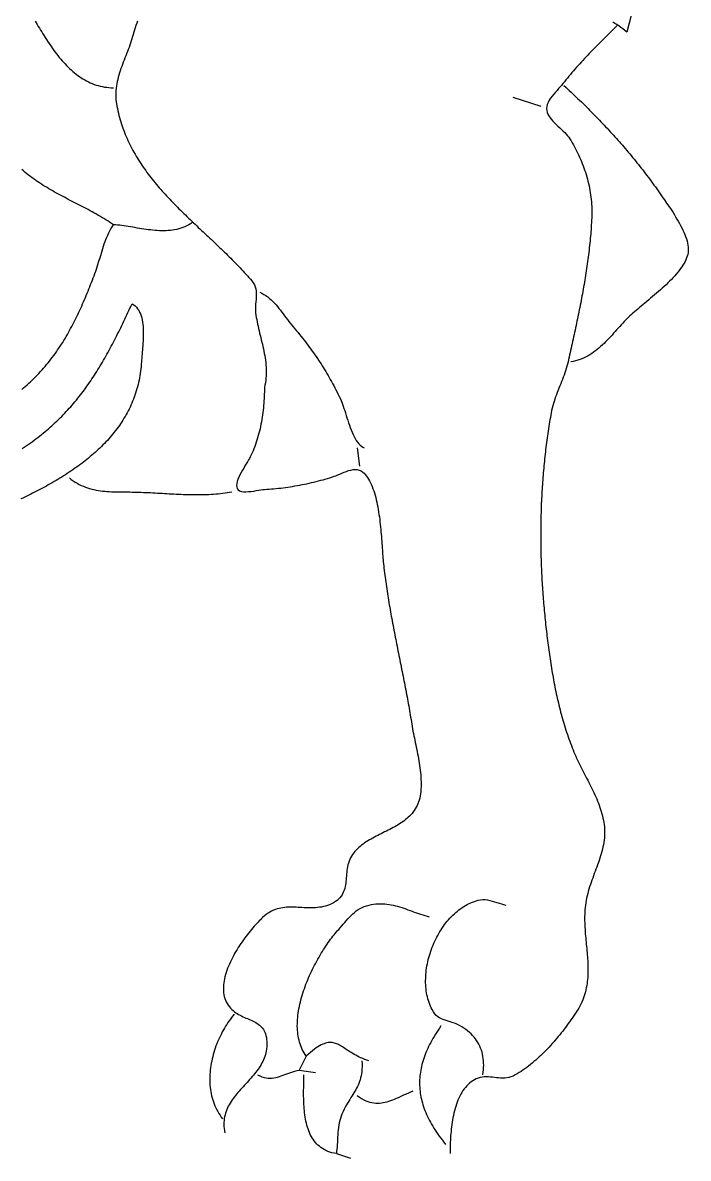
# Model space of a CAD drawing. Header units: millimetres. Extents: x 38 to 1443, y 33 to 1224.
# Drawn here: x 281.4 to 568, y 33.2 to 522.2 of the extents above; entities that cross this region are included whole.
import ezdxf

# ---------------------------------------------------------------- set-up
doc = ezdxf.new("R2010")
doc.units = ezdxf.units.MM
doc.layers.add('0_0_0', color=3, linetype='Continuous')

msp = doc.modelspace()

# ---------------------------------------------------------------- linework, layer by layer
at = {"layer": '0_0_0'}
for points in [[(545.52, 533.2), (541.52, 518.2), (540.68, 518.9), (539.83, 519.56), (538.98, 520.2), (538.13, 520.8), (537.28, 521.37), (536.42, 521.92), (535.57, 522.43)], [(286.75, 522.93), (287.22, 522.15), (287.69, 521.37), (288.16, 520.59), (288.64, 519.8), (289.13, 519.01), (289.62, 518.21), (290.12, 517.41), (290.62, 516.61), (291.13, 515.81), (291.64, 515.02), (292.16, 514.22), (292.69, 513.43), (293.23, 512.64), (293.77, 511.85), (294.32, 511.07), (294.88, 510.3), (295.45, 509.53), (296.02, 508.78), (296.6, 508.03), (297.2, 507.29), (297.8, 506.56), (298.41, 505.84), (299.03, 505.14), (299.66, 504.45), (300.31, 503.77), (300.96, 503.11), (301.62, 502.47), (302.3, 501.84), (302.98, 501.23), (303.68, 500.64), (304.39, 500.07), (305.12, 499.52), (305.85, 498.99), (306.6, 498.49), (307.36, 498.01), (308.13, 497.55), (308.92, 497.12), (309.72, 496.71), (310.54, 496.33), (311.37, 495.98), (312.21, 495.66), (313.07, 495.36), (313.95, 495.1), (314.84, 494.87), (315.75, 494.67), (316.67, 494.51), (317.61, 494.38), (318.56, 494.28), (319.53, 494.22), (320.52, 494.2)], [(330.83, 522.89), (330.52, 521.94), (330.22, 520.99), (329.92, 520.03), (329.63, 519.08), (329.34, 518.12), (329.05, 517.16), (328.77, 516.2), (328.49, 515.27), (328.2, 514.35), (327.88, 513.42), (327.56, 512.5), (327.22, 511.58), (326.88, 510.67), (326.53, 509.75), (326.17, 508.84), (325.81, 507.92), (325.46, 507.01), (325.1, 506.1), (324.75, 505.18), (324.41, 504.27), (324.07, 503.35), (323.75, 502.43), (323.44, 501.51), (323.14, 500.59), (322.86, 499.67), (322.6, 498.74), (322.37, 497.8), (322.16, 496.87), (321.97, 495.93), (321.81, 494.98), (321.69, 494.03), (321.59, 493.07), (321.54, 492.11), (321.51, 491.14), (321.53, 490.17), (321.59, 489.19), (321.7, 488.2), (321.85, 487.2), (322.03, 486.21), (322.22, 485.22), (322.43, 484.24), (322.66, 483.27), (322.9, 482.31), (323.15, 481.36), (323.41, 480.42), (323.69, 479.49), (323.98, 478.56), (324.29, 477.64), (324.61, 476.73), (324.94, 475.83), (325.28, 474.94), (325.63, 474.06), (326, 473.18), (326.38, 472.31), (326.77, 471.44), (327.17, 470.59), (327.58, 469.74), (328, 468.9), (328.44, 468.06), (328.88, 467.23), (329.33, 466.41), (329.8, 465.6), (330.27, 464.79), (330.76, 463.98), (331.25, 463.19), (331.75, 462.4), (332.26, 461.61), (332.78, 460.83), (333.31, 460.06), (333.85, 459.29), (334.4, 458.52), (334.95, 457.76), (335.51, 457.01), (336.08, 456.26), (336.66, 455.52), (337.24, 454.78), (337.83, 454.04), (338.43, 453.31), (339.03, 452.59), (339.64, 451.86), (340.26, 451.14), (340.88, 450.43), (341.51, 449.72), (342.14, 449.01), (342.78, 448.31), (343.42, 447.61), (344.07, 446.91), (344.73, 446.21), (345.39, 445.52), (346.05, 444.83), (346.71, 444.15), (347.38, 443.46), (348.06, 442.78), (348.74, 442.1), (349.42, 441.42), (350.1, 440.75), (350.79, 440.07), (351.48, 439.4), (352.17, 438.73), (352.86, 438.06), (353.56, 437.4), (354.26, 436.73), (354.96, 436.06), (355.66, 435.4), (356.36, 434.74), (357.06, 434.07), (357.77, 433.41), (358.47, 432.75), (359.18, 432.09), (359.88, 431.42), (360.59, 430.76), (361.29, 430.1), (362, 429.44), (362.7, 428.78), (363.41, 428.11), (364.11, 427.45), (364.81, 426.79), (365.51, 426.12), (366.21, 425.45), (366.9, 424.79), (367.59, 424.12), (368.29, 423.45), (368.98, 422.78), (369.66, 422.1), (370.35, 421.43), (371.03, 420.75), (371.7, 420.07), (372.38, 419.39), (373.05, 418.71), (373.71, 418.02), (374.37, 417.33), (375.03, 416.64), (375.68, 415.94), (376.33, 415.25), (376.98, 414.55), (377.61, 413.84), (378.25, 413.14), (378.87, 412.42), (379.5, 411.71), (380.11, 410.99), (380.74, 410.16), (381.22, 409.3), (381.57, 408.44), (381.81, 407.55), (381.95, 406.65), (382.02, 405.74), (382.02, 404.82), (381.97, 403.89), (381.9, 402.95), (381.81, 402.01), (381.72, 401.05), (381.66, 400.09), (381.62, 399.13), (381.64, 398.17), (381.73, 397.2), (381.87, 396.25), (382.02, 395.3), (382.2, 394.35), (382.38, 393.39), (382.58, 392.43), (382.79, 391.47), (383.01, 390.51), (383.24, 389.54), (383.47, 388.57), (383.7, 387.6), (383.94, 386.63), (384.17, 385.66), (384.4, 384.69), (384.63, 383.71), (384.85, 382.74), (385.07, 381.76), (385.27, 380.78), (385.46, 379.81), (385.64, 378.83), (385.8, 377.85), (385.94, 376.87), (386.06, 375.9), (386.16, 374.92), (386.24, 373.94), (386.29, 372.97), (386.31, 371.99), (386.3, 371.02), (386.26, 370.04), (386.19, 369.07), (386.08, 368.1), (385.94, 367.13), (385.75, 366.17), (385.52, 365.2)], [(537.52, 521.2), (536.8, 520.48), (536.08, 519.76), (535.37, 519.04), (534.65, 518.33), (533.93, 517.61), (533.21, 516.89), (532.49, 516.17), (531.78, 515.45), (531.06, 514.73), (530.35, 514.01), (529.64, 513.29), (528.93, 512.57), (528.22, 511.85), (527.52, 511.12), (526.81, 510.39), (526.11, 509.67), (525.41, 508.93), (524.72, 508.2), (524.02, 507.47), (523.33, 506.73), (522.64, 505.99), (521.96, 505.24), (521.28, 504.49), (520.6, 503.74), (519.92, 502.99), (519.25, 502.23), (518.58, 501.47), (517.92, 500.7), (517.26, 499.93), (516.61, 499.15), (515.96, 498.37), (515.31, 497.59), (514.67, 496.8), (514.04, 496), (513.41, 495.2), (512.85, 494.52), (512.21, 493.8), (511.53, 493.03), (510.82, 492.24), (510.11, 491.41), (509.42, 490.56), (508.77, 489.69), (508.19, 488.81), (507.7, 487.91), (507.33, 487.01), (507.09, 486.1), (507.02, 485.2), (507.1, 484.39), (507.31, 483.59), (507.63, 482.81), (508.04, 482.04), (508.55, 481.28), (509.12, 480.54), (509.76, 479.8), (510.45, 479.07), (511.17, 478.36), (511.91, 477.65), (512.66, 476.95), (513.41, 476.25), (514.14, 475.57), (514.84, 474.88), (515.5, 474.21), (516.1, 473.53), (516.64, 472.86), (517.09, 472.2), (517.59, 471.36), (518.09, 470.52), (518.57, 469.67), (519.04, 468.8), (519.5, 467.93), (519.95, 467.05), (520.39, 466.15), (520.81, 465.25), (521.22, 464.34), (521.62, 463.43), (522.01, 462.5), (522.38, 461.57), (522.74, 460.64), (523.08, 459.69), (523.41, 458.74), (523.73, 457.79), (524.03, 456.83), (524.31, 455.87), (524.58, 454.9), (524.83, 453.93), (525.07, 452.95), (525.29, 451.98), (525.49, 451), (525.68, 450.02), (525.85, 449.03), (526, 448.05), (526.13, 447.06), (526.24, 446.08), (526.34, 445.09), (526.41, 444.11), (526.47, 443.12), (526.5, 442.14), (526.52, 441.16), (526.51, 440.18), (526.49, 439.2), (526.45, 438.2), (526.4, 437.2), (526.35, 436.2), (526.29, 435.21), (526.23, 434.21), (526.16, 433.21), (526.08, 432.22), (526.01, 431.22), (525.92, 430.22), (525.83, 429.23), (525.74, 428.24), (525.64, 427.24), (525.54, 426.25), (525.43, 425.26), (525.32, 424.26), (525.2, 423.27), (525.08, 422.28), (524.95, 421.29), (524.82, 420.3), (524.69, 419.31), (524.55, 418.32), (524.41, 417.33), (524.26, 416.34), (524.11, 415.36), (523.96, 414.37), (523.81, 413.38), (523.65, 412.4), (523.48, 411.41), (523.32, 410.42), (523.15, 409.44), (522.98, 408.45), (522.8, 407.47), (522.63, 406.49), (522.45, 405.5), (522.26, 404.52), (522.08, 403.54), (521.89, 402.56), (521.7, 401.58), (521.51, 400.59), (521.31, 399.61), (521.12, 398.63), (520.92, 397.65), (520.72, 396.67), (520.52, 395.7), (520.32, 394.72), (520.11, 393.74), (519.91, 392.76), (519.7, 391.78), (519.49, 390.81), (519.28, 389.83), (519.07, 388.86), (518.86, 387.88), (518.65, 386.9), (518.43, 385.93), (518.22, 384.95), (518.01, 383.98), (517.79, 383.01), (517.58, 382.03), (517.36, 381.06), (517.15, 380.09), (516.93, 379.12), (516.72, 378.14), (516.5, 377.17), (516.29, 376.2), (516.06, 375.23), (515.8, 374.26), (515.52, 373.3), (515.22, 372.35), (514.9, 371.4), (514.56, 370.46), (514.21, 369.52), (513.85, 368.58), (513.48, 367.65), (513.11, 366.71), (512.73, 365.78), (512.36, 364.84), (511.98, 363.9), (511.62, 362.96), (511.26, 362.02), (510.91, 361.07), (510.57, 360.11), (510.25, 359.15), (509.95, 358.18), (509.67, 357.2), (509.42, 356.21), (509.19, 355.21), (508.99, 354.2), (508.81, 353.22), (508.64, 352.24), (508.47, 351.26), (508.31, 350.28), (508.15, 349.3), (507.99, 348.31), (507.83, 347.33), (507.68, 346.34), (507.54, 345.35), (507.4, 344.36), (507.26, 343.38), (507.12, 342.38), (506.99, 341.39), (506.86, 340.4), (506.74, 339.41), (506.61, 338.41), (506.5, 337.42), (506.38, 336.42), (506.27, 335.43), (506.16, 334.43), (506.06, 333.43), (505.96, 332.43), (505.86, 331.43), (505.77, 330.43), (505.68, 329.43), (505.59, 328.43), (505.51, 327.43), (505.43, 326.42), (505.35, 325.42), (505.28, 324.42), (505.21, 323.41), (505.14, 322.41), (505.08, 321.4), (505.02, 320.4), (504.96, 319.39), (504.91, 318.38), (504.85, 317.38), (504.81, 316.37), (504.76, 315.36), (504.72, 314.35), (504.69, 313.34), (504.65, 312.33), (504.62, 311.33), (504.59, 310.32), (504.57, 309.31), (504.55, 308.3), (504.53, 307.29), (504.51, 306.28), (504.5, 305.27), (504.49, 304.26), (504.48, 303.25), (504.48, 302.24), (504.48, 301.23), (504.48, 300.22), (504.49, 299.21), (504.5, 298.2), (504.51, 297.19), (504.52, 296.18), (504.54, 295.17), (504.56, 294.16), (504.59, 293.15), (504.61, 292.14), (504.64, 291.13), (504.68, 290.12), (504.71, 289.12), (504.75, 288.11), (504.79, 287.1), (504.83, 286.09), (504.88, 285.09), (504.93, 284.08), (504.98, 283.07), (505.04, 282.07), (505.1, 281.06), (505.16, 280.06), (505.22, 279.05), (505.29, 278.05), (505.36, 277.05), (505.43, 276.04), (505.5, 275.04), (505.58, 274.04), (505.66, 273.04), (505.74, 272.04), (505.83, 271.04), (505.92, 270.04), (506.01, 269.04), (506.1, 268.05), (506.2, 267.05), (506.3, 266.06), (506.4, 265.06), (506.5, 264.07), (506.61, 263.07), (506.72, 262.08), (506.83, 261.09), (506.94, 260.1), (507.06, 259.11), (507.18, 258.12), (507.3, 257.14), (507.42, 256.15), (507.55, 255.17), (507.68, 254.18), (507.81, 253.2), (507.94, 252.2), (508.08, 251.2), (508.22, 250.2), (508.37, 249.2), (508.52, 248.21), (508.67, 247.21), (508.82, 246.21), (508.98, 245.21), (509.14, 244.21), (509.31, 243.21), (509.48, 242.21), (509.65, 241.21), (509.83, 240.22), (510.01, 239.22), (510.2, 238.22), (510.39, 237.23), (510.58, 236.24), (510.78, 235.24), (510.99, 234.25), (511.2, 233.26), (511.41, 232.27), (511.63, 231.28), (511.86, 230.29), (512.09, 229.31), (512.33, 228.32), (512.57, 227.34), (512.82, 226.36), (513.07, 225.38), (513.33, 224.4), (513.6, 223.43), (513.87, 222.45), (514.15, 221.48), (514.44, 220.51), (514.73, 219.54), (515.03, 218.58), (515.33, 217.62), (515.65, 216.66), (515.97, 215.7), (516.29, 214.74), (516.63, 213.79), (516.97, 212.84), (517.32, 211.89), (517.68, 210.95), (518.04, 210.01), (518.42, 209.07), (518.8, 208.13), (519.19, 207.2), (519.56, 206.35), (519.94, 205.5), (520.34, 204.64), (520.74, 203.79), (521.16, 202.93), (521.59, 202.07), (522.03, 201.2), (522.47, 200.34), (522.92, 199.47), (523.37, 198.6), (523.82, 197.73), (524.28, 196.85), (524.73, 195.97), (525.18, 195.09), (525.63, 194.21), (526.08, 193.33), (526.52, 192.44), (526.95, 191.55), (527.38, 190.65), (527.79, 189.76), (528.2, 188.86), (528.59, 187.96), (528.96, 187.05), (529.32, 186.14), (529.67, 185.23), (530, 184.32), (530.3, 183.4), (530.59, 182.48), (530.85, 181.56), (531.1, 180.63), (531.31, 179.7), (531.5, 178.77), (531.66, 177.83), (531.8, 176.89), (531.9, 175.94), (531.97, 175), (532.01, 174.04), (532.01, 173.09), (531.98, 172.13), (531.91, 171.17), (531.8, 170.2), (531.66, 169.21), (531.49, 168.23), (531.28, 167.25), (531.06, 166.28), (530.81, 165.31), (530.54, 164.35), (530.26, 163.39), (529.96, 162.43), (529.64, 161.48), (529.32, 160.53), (528.98, 159.58), (528.64, 158.63), (528.29, 157.68), (527.93, 156.73), (527.58, 155.79), (527.23, 154.84), (526.88, 153.89), (526.54, 152.94), (526.2, 151.98), (525.88, 151.03), (525.56, 150.07), (525.26, 149.1), (524.98, 148.13), (524.72, 147.16), (524.47, 146.18), (524.25, 145.2), (524.05, 144.21), (523.88, 143.22), (523.74, 142.21), (523.63, 141.2), (523.55, 140.24), (523.49, 139.28), (523.45, 138.33), (523.42, 137.38), (523.42, 136.43), (523.42, 135.49), (523.44, 134.55), (523.48, 133.62), (523.52, 132.69), (523.57, 131.76), (523.63, 130.83), (523.7, 129.91), (523.78, 128.99), (523.86, 128.08), (523.95, 127.16), (524.03, 126.25), (524.12, 125.35), (524.21, 124.44), (524.3, 123.54), (524.38, 122.63), (524.47, 121.74), (524.54, 120.84), (524.61, 119.94), (524.68, 119.05), (524.73, 118.16), (524.78, 117.27), (524.81, 116.38), (524.84, 115.49), (524.85, 114.6), (524.84, 113.72), (524.82, 112.83), (524.78, 111.95), (524.73, 111.07), (524.65, 110.19), (524.55, 109.31), (524.44, 108.42), (524.29, 107.54), (524.13, 106.66), (523.94, 105.78), (523.72, 104.9), (523.47, 104.03), (523.2, 103.15), (522.89, 102.26), (522.56, 101.38), (522.19, 100.5), (521.78, 99.62), (521.35, 98.74), (520.87, 97.86), (520.36, 96.97), (519.8, 96.09), (519.21, 95.2), (518.65, 94.4), (518.09, 93.6), (517.52, 92.79), (516.94, 91.99), (516.36, 91.19), (515.76, 90.39), (515.17, 89.59), (514.56, 88.8), (513.95, 88.01), (513.32, 87.22), (512.7, 86.43), (512.06, 85.65), (511.42, 84.88), (510.77, 84.11), (510.11, 83.34), (509.44, 82.58), (508.77, 81.83), (508.08, 81.09), (507.39, 80.35), (506.7, 79.63), (505.99, 78.91), (505.27, 78.2), (504.55, 77.5), (503.82, 76.82), (503.08, 76.14), (502.33, 75.48), (501.58, 74.82), (500.81, 74.18), (500.04, 73.56), (499.25, 72.94), (498.46, 72.34), (497.66, 71.76), (496.85, 71.19), (496.03, 70.64), (495.21, 70.1), (494.37, 69.58), (493.52, 69.08), (492.6, 68.6), (491.69, 68.24), (490.79, 67.98), (489.89, 67.82), (489, 67.72), (488.11, 67.7), (487.22, 67.72), (486.34, 67.78), (485.46, 67.87), (484.58, 67.97), (483.71, 68.07), (482.83, 68.16), (481.95, 68.22), (481.07, 68.24), (480.19, 68.21), (479.31, 68.11), (478.42, 67.94), (477.52, 67.67), (476.72, 67.36), (475.95, 66.99), (475.22, 66.57), (474.52, 66.1), (473.86, 65.58), (473.23, 65.01), (472.62, 64.4), (472.06, 63.75), (471.52, 63.07), (471.01, 62.34), (470.52, 61.59), (470.07, 60.8), (469.64, 59.98), (469.24, 59.13), (468.87, 58.26), (468.52, 57.37), (468.19, 56.46), (467.89, 55.53), (467.61, 54.58), (467.35, 53.62), (467.11, 52.65), (466.9, 51.68), (466.7, 50.69), (466.52, 49.7), (466.36, 48.71), (466.21, 47.72), (466.08, 46.73), (465.97, 45.75), (465.87, 44.78), (465.78, 43.81), (465.71, 42.86), (465.65, 41.92), (465.6, 41), (465.57, 40.09), (465.54, 39.21), (465.52, 38.35), (465.51, 37.52), (465.51, 36.72), (465.51, 35.94), (465.52, 35.2)], [(514.52, 495.2), (515.29, 494.48), (516.05, 493.76), (516.81, 493.05), (517.56, 492.33), (518.31, 491.62), (519.06, 490.91), (519.8, 490.2), (520.53, 489.49), (521.26, 488.78), (521.99, 488.07), (522.71, 487.36), (523.43, 486.65), (524.15, 485.95), (524.86, 485.24), (525.57, 484.53), (526.27, 483.82), (526.97, 483.12), (527.67, 482.41), (528.36, 481.7), (529.05, 480.99), (529.74, 480.28), (530.42, 479.57), (531.1, 478.86), (531.77, 478.15), (532.45, 477.43), (533.12, 476.72), (533.78, 476), (534.45, 475.28), (535.11, 474.56), (535.77, 473.84), (536.42, 473.11), (537.07, 472.39), (537.72, 471.66), (538.37, 470.92), (539.01, 470.19), (539.65, 469.45), (540.29, 468.71), (540.93, 467.97), (541.57, 467.23), (542.2, 466.48), (542.83, 465.72), (543.46, 464.97), (544.08, 464.21), (544.71, 463.45), (545.33, 462.68), (545.95, 461.91), (546.57, 461.13), (547.18, 460.35), (547.8, 459.57), (548.41, 458.78), (549.02, 457.99), (549.63, 457.19), (550.24, 456.39), (550.85, 455.58), (551.45, 454.77), (552.06, 453.95), (552.66, 453.13), (553.26, 452.3), (553.87, 451.46), (554.47, 450.62), (555.07, 449.78), (555.66, 448.92), (556.26, 448.07), (556.86, 447.2), (557.28, 446.59), (557.73, 445.94), (558.21, 445.25), (558.72, 444.52), (559.24, 443.75), (559.78, 442.96), (560.34, 442.13), (560.9, 441.28), (561.47, 440.41), (562.04, 439.51), (562.6, 438.6), (563.16, 437.67), (563.71, 436.74), (564.24, 435.79), (564.75, 434.84), (565.24, 433.88), (565.71, 432.92), (566.14, 431.97), (566.54, 431.02), (566.9, 430.08), (567.22, 429.15), (567.49, 428.24), (567.71, 427.34), (567.88, 426.46), (567.99, 425.61), (568.04, 424.78), (568.02, 423.97), (567.94, 423.2), (567.78, 422.44), (567.57, 421.68), (567.31, 420.92), (566.99, 420.15), (566.63, 419.38), (566.21, 418.61), (565.75, 417.84), (565.25, 417.06), (564.71, 416.29), (564.13, 415.51), (563.52, 414.74), (562.87, 413.96), (562.2, 413.19), (561.5, 412.42), (560.77, 411.65), (560.02, 410.89), (559.25, 410.13), (558.46, 409.37), (557.66, 408.62), (556.84, 407.87), (556.02, 407.13), (555.19, 406.4), (554.35, 405.67), (553.51, 404.96), (552.67, 404.24), (551.84, 403.54), (551.01, 402.85), (550.18, 402.17), (549.37, 401.49), (548.57, 400.83), (547.78, 400.18), (547.02, 399.54), (546.27, 398.91), (545.54, 398.3), (544.84, 397.7), (544.17, 397.11), (543.53, 396.54), (542.92, 395.98), (542.35, 395.44), (541.81, 394.92), (541.15, 394.24), (540.48, 393.55), (539.83, 392.85), (539.17, 392.13), (538.51, 391.4), (537.85, 390.67), (537.19, 389.93), (536.53, 389.19), (535.87, 388.45), (535.2, 387.71), (534.52, 386.98), (533.84, 386.25), (533.15, 385.53), (532.46, 384.81), (531.75, 384.11), (531.04, 383.43), (530.31, 382.76), (529.58, 382.11), (528.83, 381.48), (528.07, 380.88), (527.29, 380.3), (526.5, 379.74), (525.69, 379.22), (524.86, 378.73), (524.02, 378.27), (523.15, 377.85), (522.27, 377.47), (521.37, 377.12), (520.44, 376.82), (519.49, 376.57), (518.52, 376.36), (517.52, 376.2)], [(492.52, 490.2), (504.52, 486.2)], [(281.02, 364.26), (281.79, 364.92), (282.56, 365.59), (283.31, 366.26), (284.05, 366.94), (284.78, 367.61), (285.5, 368.28), (286.24, 369), (286.97, 369.73), (287.68, 370.46), (288.39, 371.2), (289.08, 371.94), (289.76, 372.69), (290.42, 373.44), (291.08, 374.2), (291.72, 374.97), (292.36, 375.74), (292.98, 376.52), (293.59, 377.3), (294.19, 378.09), (294.78, 378.88), (295.36, 379.67), (295.93, 380.48), (296.49, 381.28), (297.04, 382.1), (297.59, 382.91), (298.12, 383.74), (298.65, 384.56), (299.16, 385.4), (299.67, 386.23), (300.17, 387.07), (300.66, 387.92), (301.15, 388.77), (301.62, 389.62), (302.09, 390.48), (302.56, 391.35), (303.01, 392.22), (303.46, 393.09), (303.91, 393.96), (304.34, 394.85), (304.78, 395.73), (305.2, 396.62), (305.62, 397.51), (306.04, 398.41), (306.45, 399.31), (306.85, 400.21), (307.25, 401.12), (307.65, 402.03), (308.04, 402.95), (308.43, 403.87), (308.82, 404.79), (309.2, 405.72), (309.58, 406.65), (309.96, 407.58), (310.33, 408.52), (310.7, 409.46), (311.07, 410.4), (311.44, 411.34), (311.8, 412.29), (312.16, 413.25), (312.52, 414.2), (312.87, 415.15), (313.2, 416.1), (313.52, 417.07), (313.83, 418.05), (314.13, 419.03), (314.43, 420.02), (314.73, 421.02), (315.02, 422.01), (315.32, 423.01), (315.62, 424), (315.93, 425), (316.25, 425.98), (316.58, 426.96), (316.93, 427.94), (317.3, 428.9), (317.68, 429.85), (318.08, 430.78), (318.51, 431.7), (318.97, 432.61), (319.46, 433.49), (319.97, 434.36), (320.52, 435.2), (319.7, 435.76), (318.86, 436.3), (318.03, 436.84), (317.19, 437.36), (316.35, 437.88), (315.51, 438.38), (314.67, 438.88), (313.82, 439.37), (312.97, 439.85), (312.13, 440.33), (311.28, 440.8), (310.43, 441.26), (309.57, 441.72), (308.72, 442.17), (307.87, 442.62), (307.02, 443.07), (306.17, 443.51), (305.31, 443.95), (304.46, 444.39), (303.61, 444.83), (302.76, 445.27), (301.92, 445.7), (301.07, 446.14), (300.22, 446.58), (299.38, 447.02), (298.54, 447.47), (297.7, 447.92), (296.87, 448.37), (296.03, 448.82), (295.2, 449.28), (294.37, 449.74), (293.55, 450.21), (292.73, 450.69), (291.91, 451.17), (291.1, 451.67), (290.29, 452.16), (289.49, 452.67), (288.69, 453.19), (287.9, 453.72), (287.11, 454.25), (286.32, 454.8), (285.54, 455.36), (284.77, 455.93), (284, 456.52), (283.24, 457.12), (282.49, 457.73), (281.74, 458.35), (281, 459)], [(354.52, 436.2), (353.72, 435.65), (352.91, 435.16), (352.08, 434.72), (351.24, 434.32), (350.38, 433.97), (349.51, 433.67), (348.63, 433.4), (347.74, 433.18), (346.84, 433), (345.93, 432.85), (345.01, 432.74), (344.09, 432.66), (343.15, 432.61), (342.21, 432.59), (341.27, 432.59), (340.32, 432.62), (339.36, 432.67), (338.41, 432.74), (337.45, 432.83), (336.48, 432.94), (335.52, 433.06), (334.56, 433.19), (333.59, 433.33), (332.63, 433.48), (331.67, 433.63), (330.71, 433.79), (329.75, 433.95), (328.8, 434.11), (327.85, 434.27), (326.91, 434.42), (325.97, 434.57), (325.04, 434.71), (324.12, 434.83), (323.21, 434.95), (322.3, 435.05), (321.41, 435.14), (320.52, 435.2)], [(383.52, 406.2), (384.44, 405.74), (385.31, 405.23), (386.15, 404.68), (386.95, 404.1), (387.71, 403.47), (388.45, 402.82), (389.16, 402.14), (389.84, 401.43), (390.51, 400.7), (391.15, 399.95), (391.78, 399.18), (392.4, 398.4), (393.01, 397.61), (393.61, 396.81), (394.21, 396.01), (394.81, 395.2), (395.41, 394.39), (396.02, 393.59), (396.63, 392.8), (397.26, 392.01), (397.9, 391.24), (398.61, 390.4), (399.3, 389.57), (399.99, 388.75), (400.65, 387.93), (401.31, 387.12), (401.95, 386.32), (402.59, 385.52), (403.21, 384.72), (403.81, 383.93), (404.41, 383.14), (405, 382.35), (405.58, 381.57), (406.15, 380.78), (406.71, 380), (407.27, 379.21), (407.81, 378.42), (408.35, 377.63), (408.88, 376.84), (409.4, 376.04), (409.92, 375.24), (410.43, 374.43), (410.94, 373.62), (411.44, 372.8), (411.94, 371.97), (412.44, 371.14), (412.93, 370.29), (413.41, 369.44), (413.9, 368.57), (414.38, 367.7), (414.86, 366.81), (415.35, 365.91), (415.83, 365), (416.3, 364.07), (416.78, 363.13), (417.26, 362.17), (417.75, 361.19), (418.23, 360.2), (418.54, 359.52), (418.85, 358.76), (419.15, 357.94), (419.46, 357.06), (419.77, 356.13), (420.08, 355.16), (420.4, 354.15), (420.72, 353.12), (421.05, 352.07), (421.39, 351.01), (421.74, 349.95), (422.1, 348.89), (422.48, 347.85), (422.87, 346.83), (423.27, 345.83), (423.7, 344.88), (424.14, 343.96), (424.6, 343.1), (425.09, 342.3), (425.59, 341.57), (426.12, 340.91), (426.68, 340.34), (427.27, 339.86), (427.88, 339.48), (428.52, 339.2)], [(281.17, 338.8), (282.05, 339.38), (282.93, 339.97), (283.79, 340.56), (284.64, 341.16), (285.48, 341.76), (286.31, 342.37), (287.12, 342.98), (287.93, 343.59), (288.73, 344.21), (289.52, 344.83), (290.29, 345.46), (291.06, 346.1), (291.82, 346.73), (292.57, 347.38), (293.31, 348.02), (294.03, 348.67), (294.75, 349.33), (295.47, 349.99), (296.17, 350.66), (296.86, 351.33), (297.55, 352), (298.22, 352.68), (298.89, 353.36), (299.55, 354.05), (300.2, 354.74), (300.85, 355.44), (301.48, 356.15), (302.11, 356.85), (302.73, 357.56), (303.35, 358.28), (303.95, 359), (304.55, 359.73), (305.15, 360.46), (305.73, 361.2), (306.31, 361.94), (306.89, 362.68), (307.45, 363.43), (308.02, 364.18), (308.57, 364.94), (309.12, 365.71), (309.67, 366.48), (310.2, 367.25), (310.74, 368.03), (311.27, 368.81), (311.79, 369.6), (312.31, 370.39), (312.82, 371.19), (313.33, 371.99), (313.83, 372.8), (314.34, 373.61), (314.83, 374.43), (315.32, 375.25), (315.81, 376.08), (316.3, 376.91), (316.78, 377.74), (317.25, 378.58), (317.73, 379.43), (318.2, 380.28), (318.67, 381.14), (319.13, 382), (319.6, 382.86), (320.06, 383.73), (320.52, 384.61), (320.97, 385.49), (321.43, 386.37), (321.88, 387.26), (322.33, 388.16), (322.78, 389.06), (323.22, 389.96), (323.67, 390.87), (324.11, 391.78), (324.56, 392.7), (325, 393.63), (325.44, 394.56), (325.88, 395.49), (326.32, 396.43), (326.76, 397.37), (327.2, 398.32), (327.64, 399.28), (328.08, 400.24), (328.52, 401.2), (329.23, 400.76), (329.86, 400.25), (330.43, 399.67), (330.94, 399.04), (331.39, 398.35), (331.79, 397.61), (332.13, 396.82), (332.43, 395.99), (332.67, 395.12), (332.88, 394.21), (333.04, 393.28), (333.17, 392.32), (333.27, 391.34), (333.33, 390.34), (333.37, 389.33), (333.37, 388.31), (333.36, 387.29), (333.33, 386.26), (333.28, 385.24), (333.22, 384.23), (333.15, 383.23), (333.07, 382.25), (332.99, 381.29), (332.9, 380.35), (332.82, 379.44), (332.74, 378.57), (332.67, 377.74), (332.61, 376.95), (332.56, 376.2), (332.49, 375.17), (332.41, 374.16), (332.31, 373.15), (332.19, 372.15), (332.05, 371.17), (331.9, 370.19), (331.73, 369.22), (331.54, 368.27), (331.34, 367.32), (331.12, 366.38), (330.88, 365.45), (330.63, 364.53), (330.36, 363.62), (330.07, 362.72), (329.77, 361.83), (329.46, 360.95), (329.13, 360.08), (328.78, 359.21), (328.42, 358.36), (328.05, 357.51), (327.66, 356.68), (327.26, 355.85), (326.85, 355.03), (326.42, 354.22), (325.98, 353.42), (325.52, 352.62), (325.05, 351.84), (324.57, 351.06), (324.08, 350.29), (323.57, 349.53), (323.06, 348.78), (322.53, 348.03), (321.99, 347.3), (321.44, 346.57), (320.87, 345.85), (320.3, 345.14), (319.71, 344.43), (319.12, 343.73), (318.51, 343.04), (317.9, 342.36), (317.27, 341.69), (316.64, 341.02), (315.99, 340.36), (315.34, 339.71), (314.68, 339.06), (314, 338.42), (313.32, 337.79), (312.63, 337.17), (311.94, 336.55), (311.23, 335.94), (310.52, 335.34), (309.8, 334.74), (309.07, 334.15), (308.34, 333.56), (307.6, 332.99), (306.85, 332.42), (306.09, 331.85), (305.33, 331.29), (304.56, 330.74), (303.79, 330.19), (303.01, 329.65), (302.23, 329.12), (301.44, 328.59), (300.64, 328.07), (299.85, 327.55), (299.04, 327.04), (298.23, 326.54), (297.42, 326.04), (296.6, 325.54), (295.78, 325.05), (294.96, 324.57), (294.13, 324.09), (293.3, 323.62), (292.47, 323.15), (291.63, 322.69), (290.8, 322.23), (289.96, 321.78), (289.11, 321.33), (288.27, 320.89), (287.42, 320.45), (286.58, 320.02), (285.73, 319.59), (284.88, 319.17), (284.03, 318.75), (283.18, 318.33), (282.32, 317.92), (281.47, 317.51), (280.62, 317.11)], [(385.52, 365.2), (385.52, 364.24), (385.5, 363.26), (385.48, 362.29), (385.44, 361.3), (385.39, 360.31), (385.33, 359.32), (385.26, 358.32), (385.17, 357.33), (385.08, 356.33), (384.97, 355.32), (384.85, 354.32), (384.71, 353.32), (384.57, 352.32), (384.4, 351.32), (384.23, 350.32), (384.04, 349.32), (383.84, 348.33), (383.62, 347.34), (383.39, 346.36), (383.14, 345.39), (382.88, 344.41), (382.61, 343.45), (382.31, 342.49), (382.01, 341.55), (381.68, 340.61), (381.34, 339.68), (380.98, 338.76), (380.61, 337.85), (380.22, 336.96), (379.81, 336.07), (379.39, 335.2), (379.07, 334.61), (378.67, 333.92), (378.21, 333.14), (377.69, 332.3), (377.15, 331.4), (376.59, 330.45), (376.03, 329.47), (375.48, 328.48), (374.98, 327.49), (374.52, 326.5), (374.13, 325.54), (373.83, 324.62), (373.62, 323.75), (373.53, 322.94), (373.58, 322.21), (373.78, 321.57), (374.19, 321.02), (374.81, 320.63), (375.6, 320.38), (376.52, 320.25), (377.54, 320.22), (378.64, 320.27), (379.77, 320.38), (380.91, 320.54), (382.02, 320.72), (383.07, 320.89), (384.02, 321.05), (384.85, 321.18), (385.52, 321.24), (386.51, 321.29), (387.5, 321.36), (388.5, 321.43), (389.5, 321.52), (390.51, 321.61), (391.52, 321.72), (392.54, 321.83), (393.55, 321.96), (394.57, 322.09), (395.6, 322.24), (396.62, 322.39), (397.64, 322.55), (398.67, 322.72), (399.69, 322.9), (400.71, 323.09), (401.73, 323.29), (402.75, 323.49), (403.77, 323.7), (404.78, 323.93), (405.79, 324.16), (406.79, 324.39), (407.79, 324.64), (408.78, 324.89), (409.77, 325.15), (410.75, 325.42), (411.72, 325.7), (412.69, 325.98), (413.64, 326.27), (414.59, 326.57), (415.52, 326.88), (416.29, 327.15), (417.12, 327.49), (417.99, 327.86), (418.9, 328.25), (419.84, 328.63), (420.8, 328.99), (421.76, 329.31), (422.72, 329.57), (423.67, 329.75), (424.59, 329.82), (425.49, 329.77), (426.34, 329.58), (427.14, 329.23), (427.88, 328.7), (428.42, 328.17), (428.95, 327.6), (429.44, 326.98), (429.92, 326.32), (430.36, 325.61), (430.79, 324.87), (431.19, 324.09), (431.57, 323.27), (431.93, 322.43), (432.27, 321.55), (432.59, 320.64), (432.89, 319.71), (433.17, 318.75), (433.44, 317.77), (433.69, 316.77), (433.92, 315.76), (434.14, 314.73), (434.34, 313.68), (434.53, 312.62), (434.7, 311.56), (434.86, 310.49), (435.02, 309.41), (435.16, 308.33), (435.29, 307.25), (435.41, 306.17), (435.52, 305.1), (435.62, 304.03), (435.72, 302.97), (435.81, 301.92), (435.89, 300.89), (435.97, 299.86), (436.04, 298.86), (436.11, 297.87), (436.18, 296.91), (436.24, 295.96), (436.31, 295.05), (436.37, 294.16), (436.43, 293.3), (436.49, 292.47), (436.56, 291.68), (436.62, 290.92), (436.69, 290.2), (436.79, 289.22), (436.9, 288.25), (437.01, 287.27), (437.12, 286.29), (437.24, 285.31), (437.36, 284.33), (437.49, 283.35), (437.62, 282.37), (437.76, 281.38), (437.9, 280.4), (438.04, 279.42), (438.18, 278.43), (438.33, 277.45), (438.48, 276.46), (438.64, 275.47), (438.8, 274.49), (438.96, 273.5), (439.12, 272.51), (439.29, 271.53), (439.46, 270.54), (439.63, 269.55), (439.81, 268.56), (439.98, 267.57), (440.16, 266.58), (440.34, 265.59), (440.53, 264.6), (440.71, 263.61), (440.9, 262.62), (441.08, 261.63), (441.27, 260.64), (441.47, 259.65), (441.66, 258.66), (441.85, 257.66), (442.05, 256.67), (442.24, 255.68), (442.44, 254.69), (442.63, 253.7), (442.83, 252.71), (443.03, 251.72), (443.23, 250.73), (443.43, 249.74), (443.63, 248.74), (443.83, 247.75), (444.02, 246.76), (444.22, 245.77), (444.42, 244.78), (444.62, 243.79), (444.82, 242.81), (445.01, 241.82), (445.21, 240.83), (445.41, 239.84), (445.6, 238.85), (445.79, 237.87), (445.99, 236.88), (446.18, 235.89), (446.37, 234.91), (446.55, 233.92), (446.74, 232.94), (446.92, 231.95), (447.11, 230.97), (447.29, 229.99), (447.47, 229.01), (447.64, 228.02), (447.82, 227.04), (447.99, 226.06), (448.16, 225.08), (448.33, 224.11), (448.49, 223.13), (448.65, 222.15), (448.81, 221.18), (448.96, 220.2), (449.13, 219.19), (449.3, 218.18), (449.49, 217.17), (449.68, 216.17), (449.88, 215.18), (450.08, 214.19), (450.28, 213.2), (450.49, 212.21), (450.7, 211.23), (450.9, 210.25), (451.11, 209.26), (451.31, 208.28), (451.5, 207.3), (451.69, 206.32), (451.87, 205.33), (452.04, 204.35), (452.21, 203.36), (452.36, 202.37), (452.49, 201.38), (452.62, 200.38), (452.72, 199.38), (452.82, 198.37), (452.89, 197.36), (452.94, 196.34), (452.97, 195.32), (452.98, 194.29), (452.97, 193.25), (452.93, 192.2), (452.85, 191.18), (452.74, 190.19), (452.58, 189.25), (452.39, 188.34), (452.15, 187.48), (451.88, 186.65), (451.58, 185.85), (451.24, 185.09), (450.87, 184.36), (450.47, 183.67), (450.04, 183), (449.58, 182.36), (449.1, 181.74), (448.59, 181.16), (448.05, 180.59), (447.49, 180.05), (446.91, 179.53), (446.31, 179.03), (445.69, 178.55), (445.06, 178.08), (444.41, 177.63), (443.74, 177.2), (443.06, 176.78), (442.36, 176.37), (441.66, 175.97), (440.95, 175.58), (440.23, 175.2), (439.5, 174.82), (438.77, 174.45), (438.03, 174.08), (437.29, 173.71), (436.55, 173.35), (435.8, 172.98), (435.06, 172.61), (434.33, 172.24), (433.59, 171.86), (432.86, 171.48), (432.14, 171.09), (431.43, 170.69), (430.72, 170.28), (430.03, 169.86), (429.35, 169.43), (428.68, 168.98), (428.03, 168.52), (427.39, 168.03), (426.77, 167.53), (426.17, 167.02), (425.59, 166.47), (425.03, 165.91), (424.49, 165.32), (423.98, 164.71), (423.49, 164.07), (423.01, 163.35), (422.6, 162.61), (422.24, 161.87), (421.95, 161.1), (421.7, 160.33), (421.49, 159.55), (421.32, 158.77), (421.18, 157.98), (421.07, 157.18), (420.98, 156.39), (420.9, 155.59), (420.83, 154.8), (420.77, 154.01), (420.7, 153.22), (420.62, 152.44), (420.53, 151.67), (420.41, 150.91), (420.27, 150.17), (420.09, 149.43), (419.88, 148.72), (419.62, 148.02), (419.32, 147.33), (418.95, 146.67), (418.53, 146.03), (418.04, 145.42), (417.47, 144.83), (416.83, 144.27), (416.09, 143.73), (415.27, 143.23), (414.35, 142.76), (413.5, 142.39), (412.65, 142.07), (411.8, 141.81), (410.95, 141.59), (410.1, 141.41), (409.25, 141.27), (408.4, 141.17), (407.56, 141.09), (406.71, 141.05), (405.87, 141.03), (405.03, 141.03), (404.19, 141.05), (403.35, 141.08), (402.51, 141.11), (401.67, 141.16), (400.84, 141.21), (400.01, 141.25), (399.18, 141.29), (398.35, 141.32), (397.53, 141.34), (396.71, 141.34), (395.89, 141.32), (395.07, 141.28), (394.26, 141.21), (393.44, 141.11), (392.64, 140.97), (391.83, 140.79), (391.03, 140.58), (390.23, 140.31), (389.43, 140), (388.64, 139.63), (387.85, 139.21), (387.07, 138.72), (386.28, 138.17), (385.51, 137.55), (384.73, 136.86), (384.27, 136.41), (383.78, 135.93), (383.28, 135.42), (382.76, 134.88), (382.23, 134.31), (381.68, 133.71), (381.13, 133.09), (380.57, 132.44), (380, 131.77), (379.42, 131.07), (378.85, 130.35), (378.27, 129.61), (377.69, 128.85), (377.11, 128.08), (376.53, 127.28), (375.96, 126.47), (375.39, 125.65), (374.83, 124.81), (374.28, 123.96), (373.75, 123.1), (373.22, 122.22), (372.71, 121.34), (372.22, 120.45), (371.74, 119.56), (371.29, 118.66), (370.85, 117.75), (370.44, 116.84), (370.05, 115.93), (369.68, 115.02), (369.35, 114.11), (369.04, 113.2), (368.77, 112.3), (368.53, 111.39), (368.32, 110.5), (368.14, 109.6), (368.01, 108.72), (367.91, 107.85), (367.86, 106.98), (367.85, 106.13), (367.88, 105.28), (367.95, 104.45), (368.08, 103.64), (368.25, 102.84), (368.48, 102.06), (368.75, 101.29), (369.08, 100.55), (369.47, 99.82), (369.91, 99.12), (370.42, 98.44), (370.92, 97.84), (371.46, 97.3), (372.01, 96.79), (372.58, 96.33), (373.17, 95.9), (373.77, 95.51), (374.39, 95.14), (375.01, 94.8), (375.64, 94.48), (376.28, 94.18), (376.92, 93.89), (377.56, 93.61), (378.19, 93.34), (378.82, 93.07), (379.44, 92.8), (380.06, 92.52), (380.66, 92.24), (381.24, 91.94), (381.81, 91.63), (382.36, 91.29), (382.88, 90.94), (383.38, 90.55), (383.85, 90.14), (384.3, 89.69), (384.71, 89.2), (385.08, 88.67), (385.42, 88.09), (385.72, 87.47), (385.98, 86.78), (386.19, 86.05), (386.36, 85.25), (386.47, 84.38), (386.54, 83.45), (386.55, 82.44), (386.5, 81.36), (386.39, 80.2), (386.28, 79.4), (386.13, 78.62), (385.94, 77.86), (385.71, 77.1), (385.44, 76.37), (385.15, 75.65), (384.82, 74.94), (384.46, 74.24), (384.08, 73.55), (383.67, 72.87), (383.24, 72.21), (382.78, 71.55), (382.31, 70.9), (381.82, 70.25), (381.31, 69.61), (380.79, 68.98), (380.26, 68.36), (379.71, 67.73), (379.16, 67.11), (378.6, 66.5), (378.04, 65.88), (377.47, 65.26), (376.91, 64.65), (376.34, 64.03), (375.78, 63.42), (375.22, 62.8), (374.68, 62.17), (374.13, 61.55), (373.6, 60.91), (373.09, 60.28), (372.59, 59.63), (372.1, 58.98), (371.63, 58.32), (371.18, 57.66), (370.76, 56.98), (370.36, 56.29), (369.98, 55.59), (369.64, 54.88), (369.32, 54.16), (369.03, 53.42), (368.78, 52.67), (368.56, 51.9), (368.38, 51.12), (368.24, 50.32), (368.14, 49.51), (368.09, 48.67), (368.08, 47.82), (368.11, 46.95), (368.2, 46.05), (368.34, 45.14), (368.52, 44.2)], [(425.52, 339.2), (426.52, 331.2)], [(301.52, 326.2), (302.36, 325.54), (303.21, 324.94), (304.06, 324.38), (304.92, 323.86), (305.79, 323.39), (306.67, 322.96), (307.56, 322.57), (308.45, 322.22), (309.35, 321.91), (310.25, 321.63), (311.17, 321.38), (312.09, 321.16), (313.01, 320.96), (313.94, 320.8), (314.88, 320.66), (315.82, 320.54), (316.77, 320.44), (317.73, 320.36), (318.69, 320.29), (319.65, 320.24), (320.62, 320.2), (321.59, 320.18), (322.57, 320.16), (323.55, 320.14), (324.54, 320.14), (325.53, 320.13), (326.52, 320.13), (327.52, 320.12), (328.52, 320.11), (329.52, 320.09), (330.52, 320.07), (331.52, 320.04), (332.51, 320.01), (333.5, 319.97), (334.5, 319.93), (335.5, 319.88), (336.5, 319.83), (337.49, 319.78), (338.5, 319.72), (339.5, 319.66), (340.5, 319.6), (341.5, 319.55), (342.5, 319.49), (343.51, 319.43), (344.51, 319.37), (345.52, 319.32), (346.52, 319.26), (347.53, 319.21), (348.53, 319.17), (349.54, 319.12), (350.54, 319.08), (351.55, 319.05), (352.56, 319.02), (353.56, 319), (354.57, 318.98), (355.57, 318.97), (356.57, 318.97), (357.58, 318.97), (358.58, 318.99), (359.58, 319.01), (360.58, 319.04), (361.58, 319.09), (362.58, 319.14), (363.58, 319.21), (364.58, 319.28), (365.58, 319.37), (366.57, 319.48), (367.56, 319.59), (368.56, 319.72), (369.55, 319.87), (370.54, 320.03), (371.52, 320.2)], [(430.52, 75.2), (429.6, 75.49), (428.72, 75.79), (427.88, 76.12), (427.08, 76.46), (426.31, 76.81), (425.58, 77.18), (424.87, 77.55), (424.2, 77.93), (423.55, 78.31), (422.93, 78.69), (422.33, 79.07), (421.75, 79.45), (421.19, 79.82), (420.65, 80.19), (420.12, 80.54), (419.6, 80.88), (419.09, 81.2), (418.59, 81.51), (418.1, 81.79), (417.61, 82.06), (417.12, 82.29), (416.63, 82.5), (416.14, 82.68), (415.64, 82.83), (415.14, 82.94), (414.63, 83.01), (414.11, 83.05), (413.57, 83.04), (413.02, 82.99), (412.45, 82.89), (411.86, 82.75), (411.25, 82.55), (410.62, 82.3), (409.96, 81.99), (409.28, 81.62), (408.56, 81.19), (407.82, 80.7), (407.03, 80.14), (406.22, 79.51), (405.36, 78.82), (404.46, 78.05), (403.52, 77.2), (403.04, 77.9), (402.6, 78.62), (402.19, 79.35), (401.81, 80.11), (401.47, 80.87), (401.16, 81.66), (400.88, 82.45), (400.63, 83.26), (400.42, 84.09), (400.23, 84.93), (400.07, 85.78), (399.94, 86.64), (399.84, 87.51), (399.76, 88.39), (399.72, 89.28), (399.69, 90.18), (399.7, 91.09), (399.73, 92.01), (399.78, 92.93), (399.86, 93.86), (399.96, 94.79), (400.08, 95.73), (400.22, 96.68), (400.39, 97.63), (400.57, 98.58), (400.78, 99.53), (401, 100.49), (401.24, 101.44), (401.5, 102.4), (401.78, 103.36), (402.08, 104.31), (402.39, 105.27), (402.71, 106.22), (403.05, 107.17), (403.41, 108.12), (403.78, 109.06), (404.16, 110), (404.55, 110.93), (404.96, 111.86), (405.37, 112.78), (405.8, 113.69), (406.24, 114.6), (406.68, 115.49), (407.14, 116.38), (407.6, 117.26), (408.07, 118.13), (408.54, 118.98), (409.03, 119.83), (409.51, 120.66), (410.01, 121.48), (410.5, 122.28), (411, 123.07), (411.5, 123.85), (412.01, 124.61), (412.51, 125.36), (413.02, 126.09), (413.53, 126.8), (414.04, 127.49), (414.54, 128.16), (415.05, 128.82), (415.55, 129.45), (416.05, 130.06), (416.54, 130.66), (417.04, 131.23), (417.52, 131.77), (418.16, 132.49), (418.8, 133.23), (419.45, 133.99), (420.1, 134.75), (420.76, 135.52), (421.44, 136.27), (422.13, 137.02), (422.83, 137.74), (423.56, 138.43), (424.31, 139.09), (425.09, 139.7), (425.9, 140.27), (426.74, 140.78), (427.61, 141.23), (428.52, 141.6), (429.55, 141.95), (430.57, 142.23), (431.57, 142.46), (432.56, 142.63), (433.54, 142.75), (434.5, 142.81), (435.46, 142.84), (436.41, 142.82), (437.34, 142.76), (438.27, 142.66), (439.2, 142.52), (440.12, 142.36), (441.03, 142.16), (441.94, 141.94), (442.84, 141.7), (443.74, 141.44), (444.64, 141.15), (445.54, 140.86), (446.44, 140.55), (447.34, 140.23), (448.24, 139.91), (449.14, 139.58), (450.04, 139.25), (450.95, 138.93), (451.86, 138.61), (452.78, 138.3), (453.71, 138), (454.64, 137.72), (455.58, 137.45), (456.52, 137.2)], [(479.52, 69.2), (479.69, 70.23), (479.82, 71.25), (479.9, 72.26), (479.94, 73.25), (479.93, 74.23), (479.87, 75.19), (479.78, 76.14), (479.64, 77.07), (479.45, 77.98), (479.22, 78.88), (478.94, 79.76), (478.62, 80.62), (478.26, 81.46), (477.85, 82.28), (477.4, 83.08), (476.91, 83.86), (476.37, 84.62), (475.78, 85.36), (475.15, 86.07), (474.48, 86.76), (473.77, 87.43), (473, 88.07), (472.2, 88.69), (471.35, 89.28), (470.46, 89.84), (469.52, 90.38), (468.64, 90.82), (467.75, 91.2), (466.85, 91.52), (465.97, 91.81), (465.09, 92.08), (464.22, 92.35), (463.37, 92.63), (462.54, 92.93), (461.74, 93.28), (460.97, 93.69), (460.23, 94.18), (459.53, 94.76), (458.87, 95.45), (458.26, 96.26), (457.7, 97.21), (457.34, 97.95), (457, 98.71), (456.68, 99.49), (456.4, 100.28), (456.14, 101.08), (455.9, 101.9), (455.7, 102.72), (455.52, 103.56), (455.36, 104.41), (455.23, 105.27), (455.12, 106.13), (455.04, 107.01), (454.98, 107.89), (454.95, 108.77), (454.94, 109.67), (454.96, 110.57), (454.99, 111.47), (455.05, 112.37), (455.13, 113.28), (455.24, 114.19), (455.37, 115.1), (455.51, 116.01), (455.68, 116.92), (455.87, 117.83), (456.09, 118.74), (456.32, 119.64), (456.57, 120.54), (456.84, 121.44), (457.14, 122.33), (457.45, 123.21), (457.78, 124.09), (458.13, 124.96), (458.49, 125.83), (458.88, 126.68), (459.28, 127.52), (459.71, 128.36), (460.15, 129.18), (460.6, 129.99), (461.07, 130.79), (461.56, 131.57), (462.07, 132.34), (462.59, 133.1), (463.13, 133.83), (463.68, 134.56), (464.25, 135.26), (464.83, 135.95), (465.43, 136.61), (466.04, 137.26), (466.67, 137.89), (467.31, 138.5), (467.96, 139.08), (468.62, 139.64), (469.3, 140.18), (469.99, 140.69), (470.7, 141.18), (471.41, 141.64), (472.14, 142.08), (472.87, 142.49), (473.62, 142.87), (474.38, 143.22), (475.15, 143.54), (475.93, 143.83), (476.72, 144.09), (477.52, 144.32), (478.56, 144.53), (479.58, 144.61), (480.6, 144.57), (481.6, 144.45), (482.6, 144.25), (483.59, 143.99), (484.58, 143.7), (485.56, 143.37), (486.55, 143.05), (487.54, 142.73), (488.53, 142.44), (489.52, 142.2)], [(372.52, 95.2), (371.96, 94.53), (371.41, 93.83), (370.86, 93.12), (370.33, 92.39), (369.81, 91.64), (369.3, 90.87), (368.81, 90.09), (368.33, 89.3), (367.86, 88.49), (367.4, 87.66), (366.97, 86.82), (366.54, 85.97), (366.13, 85.11), (365.74, 84.24), (365.37, 83.36), (365.01, 82.47), (364.67, 81.57), (364.34, 80.66), (364.04, 79.74), (363.75, 78.82), (363.49, 77.89), (363.24, 76.96), (363.02, 76.02), (362.81, 75.08), (362.63, 74.14), (362.47, 73.19), (362.33, 72.24), (362.21, 71.3), (362.12, 70.35), (362.05, 69.4), (362.01, 68.45), (361.99, 67.51), (361.99, 66.57), (362.02, 65.63), (362.08, 64.7), (362.17, 63.77), (362.28, 62.85), (362.42, 61.93), (362.58, 61.02), (362.78, 60.12), (363, 59.23), (363.26, 58.35), (363.54, 57.48), (363.85, 56.62), (364.2, 55.77), (364.58, 54.93), (364.98, 54.1), (365.43, 53.29), (365.9, 52.5), (366.41, 51.72), (366.95, 50.95), (367.52, 50.2)], [(461.52, 90.2), (460.89, 89.29), (460.29, 88.38), (459.7, 87.48), (459.14, 86.59), (458.6, 85.69), (458.08, 84.81), (457.58, 83.92), (457.11, 83.05), (456.65, 82.17), (456.23, 81.3), (455.82, 80.44), (455.43, 79.57), (455.07, 78.71), (454.73, 77.86), (454.41, 77.01), (454.12, 76.16), (453.84, 75.31), (453.59, 74.47), (453.36, 73.62), (453.16, 72.78), (452.97, 71.95), (452.81, 71.11), (452.67, 70.28), (452.56, 69.45), (452.47, 68.61), (452.39, 67.79), (452.35, 66.96), (452.32, 66.13), (452.32, 65.3), (452.34, 64.48), (452.38, 63.65), (452.44, 62.83), (452.53, 62), (452.64, 61.18), (452.78, 60.36), (452.93, 59.53), (453.11, 58.7), (453.31, 57.88), (453.53, 57.05), (453.78, 56.22), (454.05, 55.39), (454.34, 54.56), (454.66, 53.73), (455, 52.9), (455.36, 52.06), (455.74, 51.23), (456.15, 50.39), (456.58, 49.54), (457.03, 48.7), (457.5, 47.85), (458, 47), (458.52, 46.15), (459.07, 45.29), (459.64, 44.43), (460.23, 43.57), (460.84, 42.71), (461.48, 41.84), (462.14, 40.96), (462.82, 40.08), (463.52, 39.2)], [(403.52, 77.2), (400.52, 71.2), (407.52, 70.2)], [(427.52, 75.2), (427.56, 73.93), (427.55, 72.74), (427.51, 71.62), (427.42, 70.58), (427.3, 69.6), (427.14, 68.68), (426.95, 67.81), (426.73, 66.99), (426.48, 66.21), (426.21, 65.47), (425.9, 64.75), (425.57, 64.05), (425.22, 63.37), (424.85, 62.71), (424.46, 62.04), (424.05, 61.38), (423.62, 60.7), (423.19, 60.01), (422.73, 59.31), (422.27, 58.57), (421.8, 57.81), (421.33, 57), (420.84, 56.15), (420.36, 55.26), (419.87, 54.3), (419.38, 53.28), (418.89, 52.2), (418.53, 51.3), (418.23, 50.37), (417.97, 49.41), (417.75, 48.43), (417.56, 47.44), (417.41, 46.42), (417.29, 45.4), (417.19, 44.37), (417.11, 43.33), (417.04, 42.29), (416.98, 41.24), (416.92, 40.21), (416.86, 39.18), (416.8, 38.16), (416.72, 37.16), (416.63, 36.17), (416.52, 35.2), (415.53, 35.38), (414.58, 35.61), (413.68, 35.88), (412.83, 36.19), (412.02, 36.55), (411.25, 36.94), (410.52, 37.38), (409.83, 37.85), (409.19, 38.36), (408.58, 38.9), (408, 39.47), (407.47, 40.07), (406.96, 40.71), (406.5, 41.37), (406.06, 42.06), (405.66, 42.77), (405.28, 43.51), (404.94, 44.27), (404.62, 45.05), (404.33, 45.84), (404.07, 46.66), (403.83, 47.49), (403.61, 48.34), (403.42, 49.2), (403.24, 50.07), (403.09, 50.95), (402.96, 51.85), (402.84, 52.74), (402.74, 53.65), (402.66, 54.56), (402.59, 55.47), (402.53, 56.38), (402.49, 57.29), (402.46, 58.2), (402.43, 59.11), (402.42, 60.01), (402.41, 60.91), (402.41, 61.8), (402.42, 62.68), (402.43, 63.54), (402.44, 64.4), (402.46, 65.24), (402.47, 66.07), (402.49, 66.88), (402.5, 67.68), (402.52, 68.45), (402.52, 69.2)], [(382.52, 69.2), (383.51, 68.72), (384.46, 68.34), (385.38, 68.05), (386.27, 67.86), (387.13, 67.75), (387.97, 67.71), (388.79, 67.74), (389.6, 67.83), (390.4, 67.98), (391.19, 68.17), (391.97, 68.39), (392.76, 68.65), (393.56, 68.94), (394.36, 69.24), (395.17, 69.55), (396, 69.86), (396.85, 70.17), (397.72, 70.46), (398.62, 70.74), (399.56, 70.99), (400.52, 71.2)], [(425.52, 60.2), (426.46, 59.52), (427.38, 58.93), (428.28, 58.43), (429.17, 58), (430.04, 57.65), (430.9, 57.38), (431.75, 57.17), (432.59, 57.03), (433.43, 56.95), (434.25, 56.92), (435.07, 56.95), (435.88, 57.04), (436.7, 57.16), (437.51, 57.34), (438.32, 57.55), (439.13, 57.79), (439.95, 58.07), (440.77, 58.38), (441.59, 58.71), (442.43, 59.06), (443.27, 59.43), (444.12, 59.82), (444.99, 60.21), (445.86, 60.61), (446.75, 61.02), (447.66, 61.42), (448.58, 61.81), (449.52, 62.2)], [(416.52, 35.2), (422.52, 33.2)]]:
    msp.add_lwpolyline(points, dxfattribs=at)

doc.saveas('drawing.dxf')
